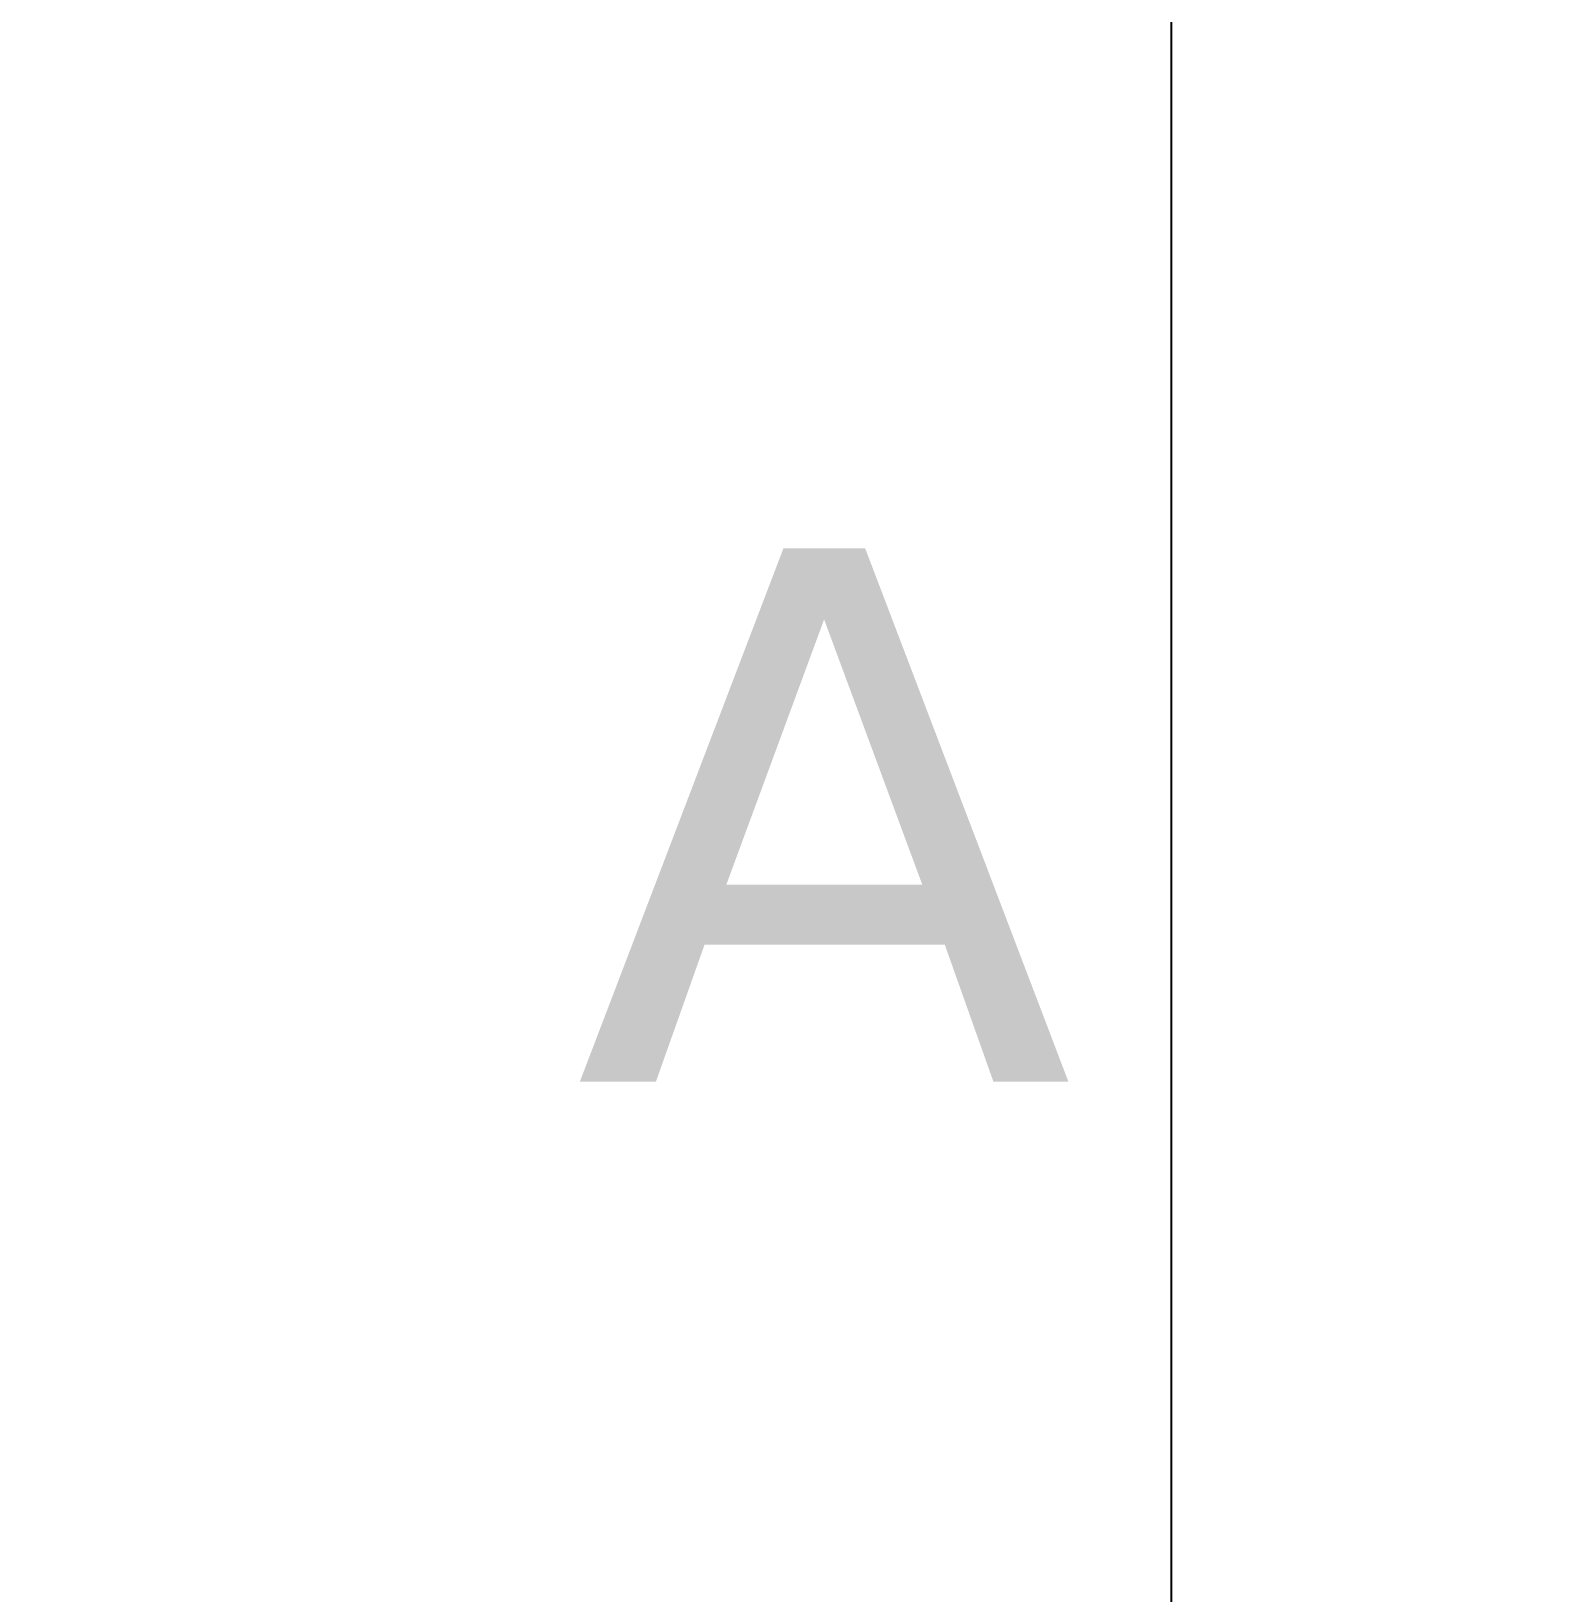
# Model space of a CAD drawing. Header units: millimetres. Extents: x 101 to 3000, y 150 to 4305.
# Drawn here: x 841.8 to 949.5, y 2937 to 3046.8 of the extents above; entities that cross this region are included whole.
import ezdxf

# ---------------------------------------------------------------- set-up
doc = ezdxf.new("R2010")
doc.units = ezdxf.units.MM
doc.header["$LTSCALE"] = 15
for name, color, linetype, lineweight in [('_Sichtbarkanten', 7, 'Continuous', 25), ('Bemaßung (ISO)', 7, 'Continuous', 25), ('Schnittlinie (ISO)', 7, 'Continuous', 35)]:
    doc.layers.add(name, color=color, linetype=linetype, lineweight=lineweight)
doc.styles.add('Bezeichnungstext (DIN)', font='verdana.ttf')
doc.styles.add('Notiztext (DIN)', font='verdana.ttf')
doc.dimstyles.new('Standard (DIN)', dxfattribs={"dimscale": 15, "dimtxt": 2.5, "dimasz": 2.5, "dimexe": 2, "dimexo": 4, "dimgap": 0.5, "dimtad": 1, "dimdec": 1, "dimrnd": 1e-08, "dimtxsty": 'Notiztext (DIN)', "dimcen": 0.09, "dimclrd": 256, "dimclre": 256, "dimclrt": 256, "dimadec": 0, "dimazin": 2, "dimtfac": 1, "dimtmove": 0, "dimatfit": 3, "dimfxl": 0, "dimtolj": 1, "dimtzin": 0, "dimlwd": -1, "dimlwe": -1, "dimarcsym": 0})

# ---------------------------------------------------------------- blocks, each defined once
blk = doc.blocks.new('2DTransSchnitt0')
at = {"layer": 'Schnittlinie (ISO)', "insert": (58.6668, 198.1976), "char_height": 2.5, "attachment_point": 7, "style": 'Bezeichnungstext (DIN)'}
blk.add_mtext('A', dxfattribs=at)
blk = doc.blocks.new('*D75')
at = {"layer": 'Bemaßung (ISO)', "transparency": 16777216}
for p, q in [((982.15, 3010.26), (982.15, 2336.56)), ((922, 2562.96), (922, 2336.56)), ((884.5, 2366.56), (847, 2366.56)), ((922, 2366.56), (982.15, 2366.56)), ((1019.65, 2366.56), (1057.15, 2366.56))]:
    blk.add_line(p, q, dxfattribs=at)
for points in [[(884.5, 2372.81), (884.5, 2360.31), (922, 2366.56)], [(1019.65, 2372.81), (1019.65, 2360.31), (982.15, 2366.56)]]:
    blk.add_solid(points, dxfattribs=at)
at = {"layer": 'Defpoints', "color": 0, "transparency": 16777216}
for p in [(982.15, 3070.26), (922, 2622.96), (982.15, 2366.56)]:
    blk.add_point(p, dxfattribs=at)
at = {"layer": 'Bemaßung (ISO)', "transparency": 16777216, "insert": (922.71, 2413.09), "char_height": 37.5, "attachment_point": 1, "style": 'Notiztext (DIN)'}
blk.add_mtext('\\A1;60', dxfattribs=at)
blk = doc.blocks.new('*D77')
at = {"layer": 'Bemaßung (ISO)', "transparency": 16777216}
for p, q in [((862, 3622.96), (472, 3622.96)), ((502, 3585.46), (502, 2660.46)), ((862, 2622.96), (472, 2622.96))]:
    blk.add_line(p, q, dxfattribs=at)
for points in [[(495.75, 3585.46), (508.25, 3585.46), (502, 3622.96)], [(495.75, 2660.46), (508.25, 2660.46), (502, 2622.96)]]:
    blk.add_solid(points, dxfattribs=at)
at = {"layer": 'Defpoints', "color": 0, "transparency": 16777216}
for p in [(922, 3622.96), (502, 2622.96), (922, 2622.96)]:
    blk.add_point(p, dxfattribs=at)
at = {"layer": 'Bemaßung (ISO)', "transparency": 16777216, "insert": (455.46, 3062.58), "char_height": 37.5, "attachment_point": 1, "rotation": 90, "style": 'Notiztext (DIN)'}
blk.add_mtext('\\A1;1000', dxfattribs=at)
blk = doc.blocks.new('*D78')
at = {"layer": 'Bemaßung (ISO)', "transparency": 16777216}
for p, q in [((897.16, 3522.96), (777.16, 3522.96)), ((807.16, 2760.47), (807.16, 3485.46)), ((897.16, 2722.97), (777.16, 2722.97))]:
    blk.add_line(p, q, dxfattribs=at)
for points in [[(800.91, 3485.46), (813.41, 3485.46), (807.16, 3522.96)], [(800.91, 2760.47), (813.41, 2760.47), (807.16, 2722.97)]]:
    blk.add_solid(points, dxfattribs=at)
at = {"layer": 'Defpoints', "color": 0, "transparency": 16777216}
for p in [(807.16, 3522.96), (957.16, 3522.96), (957.16, 2722.97)]:
    blk.add_point(p, dxfattribs=at)
at = {"layer": 'Bemaßung (ISO)', "transparency": 16777216, "insert": (760.45, 3077.01), "char_height": 37.5, "attachment_point": 1, "rotation": 90, "style": 'Notiztext (DIN)'}
blk.add_mtext('\\A1;800', dxfattribs=at)

msp = doc.modelspace()

# ---------------------------------------------------------------- linework, layer by layer
at = {"layer": '_Sichtbarkanten'}
msp.add_line((922, 3622.96), (922, 2622.96), dxfattribs=at)

# ---------------------------------------------------------------- block references
at = {"layer": 'Schnittlinie (ISO)', "xscale": 15, "yscale": 15, "zscale": 15}
msp.add_blockref('2DTransSchnitt0', (0, 0), dxfattribs=at)

# ---------------------------------------------------------------- dimensions: what is measured, and where the dimension line sits
at = {"layer": 'Bemaßung (ISO)'}
for base, p1, p2, angle, override, picture, middle in [((502, 2622.96), (922, 3622.96), (922, 2622.96), 90, {"dimdec": 1, "dimtp": 0, "dimtm": 0, "dimtdec": 2, "dimtofl": 0, "dimatfit": 1}, '*D77', (502, 3122.96)), ((807.16, 3522.96), (957.16, 2722.97), (957.16, 3522.96), 90, {"dimdec": 1, "dimtp": 0, "dimtm": 0, "dimtdec": 2, "dimtofl": 0, "dimatfit": 1}, '*D78', (807.16, 3122.96)), ((982.15, 2366.56), (922, 2622.96), (982.15, 3070.26), 180, {"dimdec": 0, "dimtp": 0, "dimtm": 0, "dimtdec": 0, "dimtofl": 1, "dimatfit": 1}, '*D75', (952.07, 2366.56))]:
    dim = msp.add_linear_dim(base=base, p1=p1, p2=p2, angle=angle, dimstyle='Standard (DIN)', override=override, dxfattribs=at)
    dim.commit()
    dim.dimension.update_dxf_attribs({"geometry": picture, "text_midpoint": middle, "dimtype": 160})

doc.saveas('drawing.dxf')
